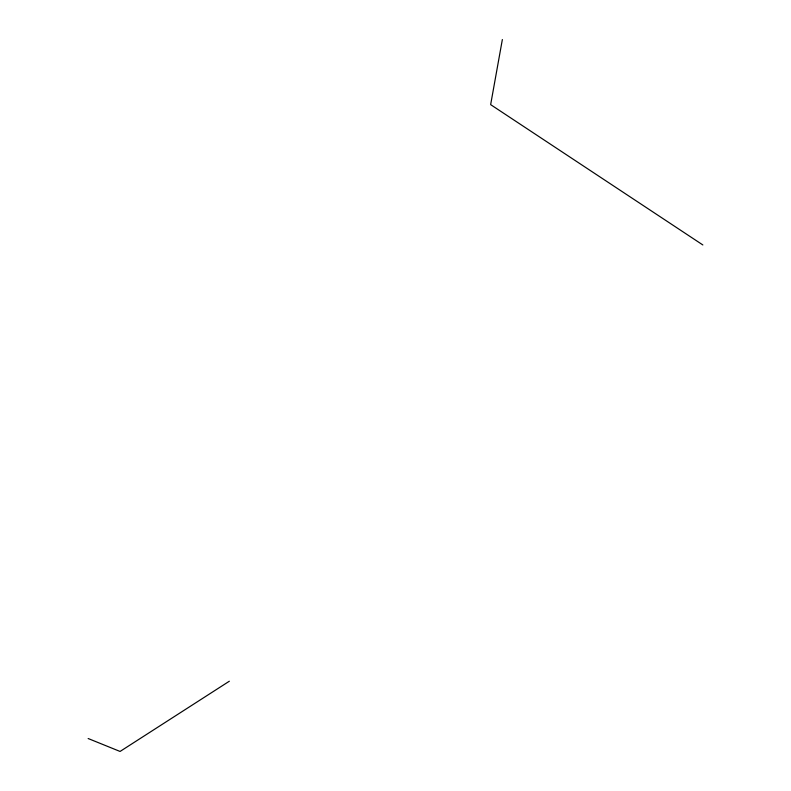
<?xml version="1.0" encoding="UTF-8"?>
<svg xmlns="http://www.w3.org/2000/svg" width="791" height="791" viewBox="0 0 791 791"><rect width="100%" height="100%" fill="white"/><g stroke="black" fill="none" stroke-linecap="round" stroke-linejoin="round"><path stroke-width="1.19" d="M502.354 39.55L490.647 104.639L702.853 244.953M229.341 681.219L120.064 751.45L88.147 738.517"/></g></svg>
